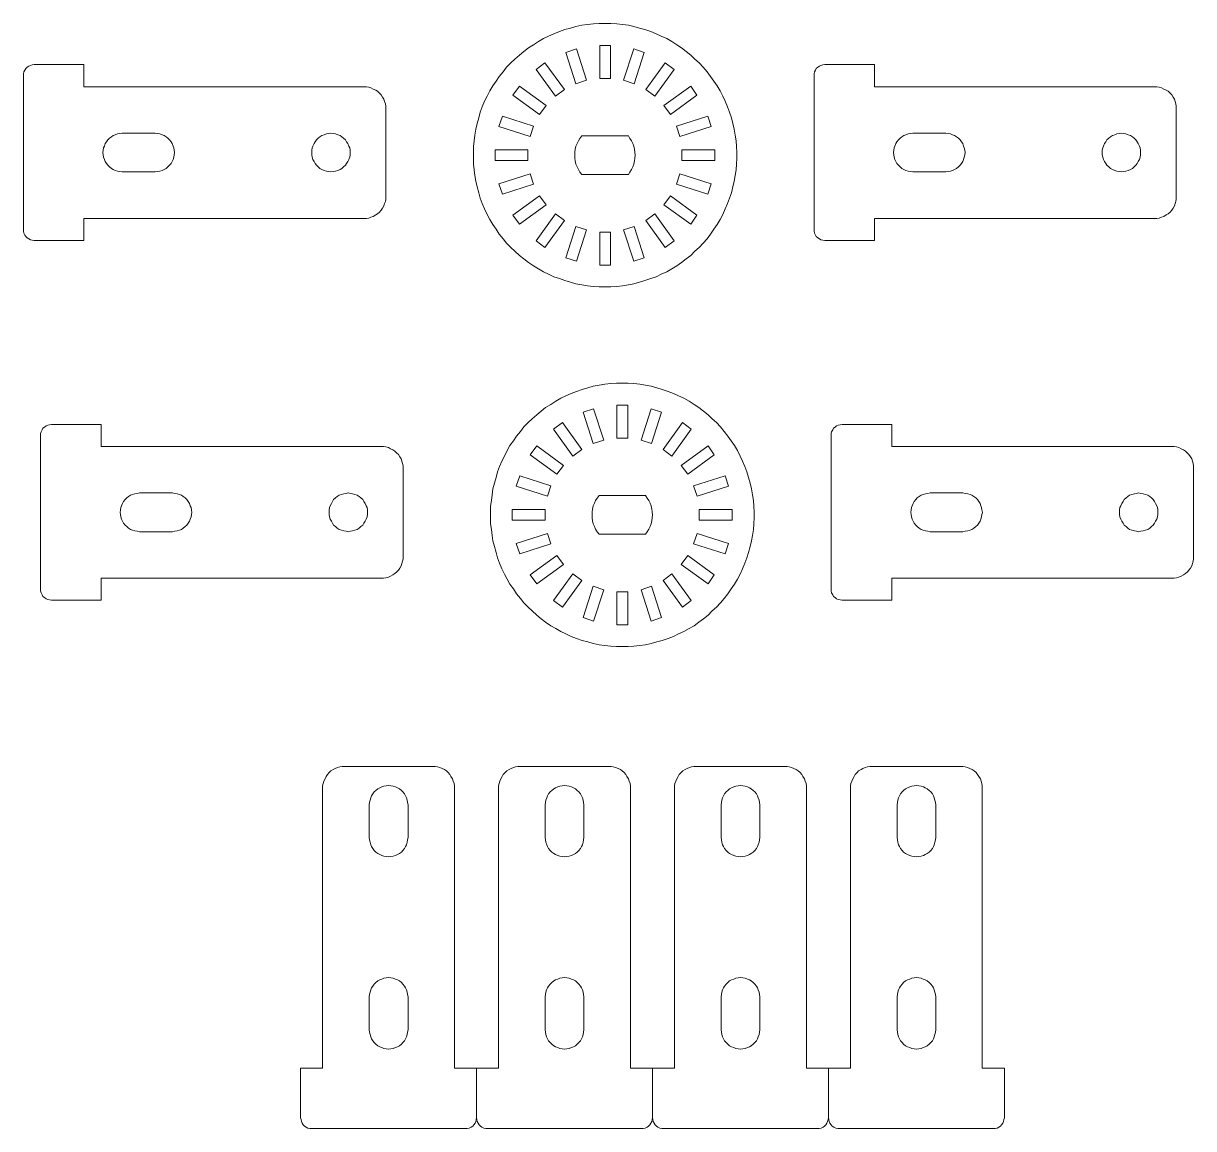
# Model space of a CAD drawing. Header units: millimetres. Extents: x 1808 to 3135, y 1219 to 1758.
# Drawn here: x 3028.7 to 3135.2, y 1559.8 to 1660.5 of the extents above; entities that cross this region are included whole.
import ezdxf

# ---------------------------------------------------------------- set-up
doc = ezdxf.new("R2010")
doc.units = ezdxf.units.MM
doc.layers.add('Layer 1', color=7, linetype='Continuous')

msp = doc.modelspace()

# ---------------------------------------------------------------- linework, layer by layer
at = {"layer": 'Layer 1', "lineweight": 0}
for points in [[(3093.57, 1649.27), (3093.53, 1649.8), (3093.46, 1650.32), (3093.36, 1650.85), (3093.25, 1651.38), (3093.11, 1651.88), (3092.93, 1652.41), (3092.76, 1652.9), (3092.55, 1653.39), (3092.33, 1653.85), (3092.09, 1654.35), (3091.81, 1654.8), (3091.52, 1655.23), (3091.21, 1655.65), (3090.89, 1656.07), (3090.54, 1656.5), (3090.18, 1656.89), (3089.79, 1657.24), (3089.41, 1657.59), (3088.98, 1657.94), (3088.56, 1658.26), (3088.14, 1658.54), (3087.68, 1658.83), (3087.22, 1659.11), (3086.73, 1659.32), (3086.27, 1659.53), (3085.77, 1659.74), (3085.24, 1659.92), (3084.75, 1660.06), (3084.22, 1660.2), (3083.73, 1660.31), (3083.2, 1660.38), (3082.67, 1660.45), (3082.14, 1660.48), (3081.61, 1660.48), (3081.08, 1660.48), (3080.55, 1660.45), (3080.02, 1660.38), (3079.49, 1660.31), (3078.96, 1660.2), (3078.47, 1660.06), (3077.94, 1659.92), (3077.45, 1659.74), (3076.95, 1659.53), (3076.46, 1659.32), (3076, 1659.11), (3075.54, 1658.83), (3075.08, 1658.54), (3074.63, 1658.26), (3074.2, 1657.94), (3073.81, 1657.59), (3073.39, 1657.24), (3073.04, 1656.89), (3072.65, 1656.5), (3072.33, 1656.07), (3071.98, 1655.65), (3071.7, 1655.23), (3071.38, 1654.8), (3071.13, 1654.35), (3070.89, 1653.85), (3070.64, 1653.39), (3070.43, 1652.9), (3070.25, 1652.41), (3070.11, 1651.88), (3069.97, 1651.38), (3069.83, 1650.85), (3069.76, 1650.32), (3069.69, 1649.8), (3069.62, 1649.27), (3069.62, 1648.74), (3069.62, 1648.21), (3069.62, 1647.68), (3069.69, 1647.15), (3069.76, 1646.62), (3069.83, 1646.13), (3069.97, 1645.6), (3070.11, 1645.07), (3070.25, 1644.57), (3070.43, 1644.08), (3070.64, 1643.59), (3070.89, 1643.09), (3071.13, 1642.63), (3071.38, 1642.18), (3071.7, 1641.75), (3071.98, 1641.29), (3072.33, 1640.87), (3072.65, 1640.48), (3073.04, 1640.09), (3073.39, 1639.74), (3073.81, 1639.35), (3074.2, 1639.04), (3074.63, 1638.72), (3075.08, 1638.4), (3075.54, 1638.15), (3076, 1637.87), (3076.46, 1637.66), (3076.95, 1637.41), (3077.45, 1637.24), (3077.94, 1637.06), (3078.47, 1636.92), (3078.96, 1636.78), (3079.49, 1636.67), (3080.02, 1636.6), (3080.55, 1636.53), (3081.08, 1636.5), (3081.61, 1636.5), (3082.14, 1636.5), (3082.67, 1636.53), (3083.2, 1636.6), (3083.73, 1636.67), (3084.22, 1636.78), (3084.75, 1636.92), (3085.24, 1637.06), (3085.77, 1637.24), (3086.27, 1637.41), (3086.73, 1637.66), (3087.22, 1637.87), (3087.68, 1638.15), (3088.14, 1638.4), (3088.56, 1638.72), (3088.98, 1639.04), (3089.41, 1639.35), (3089.79, 1639.74), (3090.18, 1640.09), (3090.54, 1640.48), (3090.89, 1640.87), (3091.21, 1641.29), (3091.52, 1641.75), (3091.81, 1642.18), (3092.09, 1642.63), (3092.33, 1643.09), (3092.55, 1643.59), (3092.76, 1644.08), (3092.93, 1644.57), (3093.11, 1645.07), (3093.25, 1645.6), (3093.36, 1646.13), (3093.46, 1646.62), (3093.53, 1647.15), (3093.57, 1647.68), (3093.6, 1648.21), (3093.6, 1648.74), (3093.57, 1649.27)], [(3079, 1658.16), (3079.92, 1655.3), (3078.96, 1654.98), (3078.05, 1657.84), (3079, 1658.16)], [(3081.12, 1658.47), (3082.1, 1658.47), (3082.1, 1655.47), (3081.12, 1655.47), (3081.12, 1658.47)], [(3084.26, 1654.98), (3083.3, 1655.3), (3084.22, 1658.16), (3085.17, 1657.84), (3084.26, 1654.98)], [(3061.61, 1653.17), (3061.54, 1653.38), (3061.47, 1653.59), (3061.36, 1653.77), (3061.22, 1653.98), (3061.08, 1654.12), (3060.9, 1654.3), (3060.73, 1654.4), (3060.51, 1654.51), (3060.3, 1654.62), (3060.09, 1654.69), (3059.88, 1654.72), (3059.67, 1654.72), (3034.16, 1654.72), (3034.16, 1656.73), (3029.65, 1656.73), (3029.47, 1656.7), (3029.29, 1656.66), (3029.15, 1656.59), (3029.01, 1656.49), (3028.87, 1656.38), (3028.8, 1656.24), (3028.69, 1656.06), (3028.66, 1655.89), (3028.66, 1655.71), (3028.66, 1641.7), (3028.66, 1641.56), (3028.69, 1641.39), (3028.8, 1641.21), (3028.87, 1641.07), (3029.01, 1640.96), (3029.15, 1640.86), (3029.29, 1640.79), (3029.47, 1640.75), (3029.65, 1640.72), (3034.16, 1640.72), (3034.16, 1642.73), (3059.67, 1642.73), (3059.88, 1642.73), (3060.09, 1642.76), (3060.3, 1642.83), (3060.51, 1642.9), (3060.73, 1643.05), (3060.9, 1643.15), (3061.08, 1643.29), (3061.22, 1643.47), (3061.36, 1643.65), (3061.47, 1643.86), (3061.54, 1644.07), (3061.61, 1644.28), (3061.64, 1644.49), (3061.64, 1644.74), (3061.64, 1652.71), (3061.64, 1652.96), (3061.61, 1653.17)], [(3077.09, 1653.85), (3075.33, 1656.29), (3076.14, 1656.89), (3077.91, 1654.45), (3077.09, 1653.85)], [(3087.08, 1656.89), (3087.89, 1656.29), (3086.13, 1653.85), (3085.31, 1654.45), (3087.08, 1656.89)], [(3133.57, 1653.17), (3133.5, 1653.38), (3133.43, 1653.59), (3133.33, 1653.77), (3133.19, 1653.98), (3133.05, 1654.12), (3132.87, 1654.3), (3132.69, 1654.4), (3132.48, 1654.51), (3132.27, 1654.62), (3132.06, 1654.69), (3131.85, 1654.72), (3131.63, 1654.72), (3106.13, 1654.72), (3106.13, 1656.73), (3101.61, 1656.73), (3101.44, 1656.7), (3101.26, 1656.66), (3101.12, 1656.59), (3100.98, 1656.49), (3100.84, 1656.38), (3100.77, 1656.24), (3100.66, 1656.06), (3100.63, 1655.89), (3100.63, 1655.71), (3100.63, 1641.7), (3100.63, 1641.56), (3100.66, 1641.39), (3100.77, 1641.21), (3100.84, 1641.07), (3100.98, 1640.96), (3101.12, 1640.86), (3101.26, 1640.79), (3101.44, 1640.75), (3101.61, 1640.72), (3106.13, 1640.72), (3106.13, 1642.73), (3131.63, 1642.73), (3131.85, 1642.73), (3132.06, 1642.76), (3132.27, 1642.83), (3132.48, 1642.9), (3132.69, 1643.05), (3132.87, 1643.15), (3133.05, 1643.29), (3133.19, 1643.47), (3133.33, 1643.65), (3133.43, 1643.86), (3133.5, 1644.07), (3133.57, 1644.28), (3133.61, 1644.49), (3133.61, 1644.74), (3133.61, 1652.71), (3133.61, 1652.96), (3133.57, 1653.17)], [(3073.81, 1654.77), (3076.25, 1653.01), (3075.65, 1652.19), (3073.21, 1653.96), (3073.81, 1654.77)], [(3089.41, 1654.77), (3089.97, 1653.96), (3087.57, 1652.19), (3086.97, 1653.01), (3089.41, 1654.77)], [(3072.26, 1652.05), (3075.08, 1651.14), (3074.8, 1650.18), (3071.94, 1651.1), (3072.26, 1652.05)], [(3090.96, 1652.05), (3091.28, 1651.1), (3088.42, 1650.18), (3088.1, 1651.14), (3090.96, 1652.05)], [(3042.38, 1648.51), (3042.35, 1648.3), (3042.28, 1648.09), (3042.21, 1647.91), (3042.1, 1647.74), (3041.96, 1647.56), (3041.82, 1647.42), (3041.64, 1647.28), (3041.46, 1647.17), (3041.29, 1647.1), (3041.08, 1647.03), (3040.86, 1647), (3040.65, 1646.96), (3037.65, 1646.96), (3037.44, 1647), (3037.23, 1647.03), (3037.02, 1647.1), (3036.84, 1647.17), (3036.67, 1647.28), (3036.49, 1647.42), (3036.35, 1647.56), (3036.21, 1647.74), (3036.1, 1647.91), (3036.03, 1648.09), (3035.96, 1648.3), (3035.93, 1648.51), (3035.89, 1648.73), (3035.93, 1648.94), (3035.96, 1649.15), (3036.03, 1649.32), (3036.1, 1649.54), (3036.21, 1649.71), (3036.35, 1649.89), (3036.49, 1650.03), (3036.67, 1650.17), (3036.84, 1650.28), (3037.02, 1650.35), (3037.23, 1650.42), (3037.44, 1650.45), (3037.65, 1650.49), (3040.65, 1650.49), (3040.86, 1650.45), (3041.08, 1650.42), (3041.29, 1650.35), (3041.46, 1650.28), (3041.64, 1650.17), (3041.82, 1650.03), (3041.96, 1649.89), (3042.1, 1649.71), (3042.21, 1649.54), (3042.28, 1649.32), (3042.35, 1649.15), (3042.38, 1648.94), (3042.42, 1648.73), (3042.38, 1648.51)], [(3058.4, 1648.73), (3058.4, 1648.51), (3058.36, 1648.3), (3058.29, 1648.09), (3058.19, 1647.91), (3058.08, 1647.74), (3057.97, 1647.56), (3057.8, 1647.42), (3057.66, 1647.28), (3057.48, 1647.17), (3057.27, 1647.1), (3057.06, 1647.03), (3056.85, 1647), (3056.63, 1646.96), (3056.46, 1647), (3056.25, 1647.03), (3056.03, 1647.1), (3055.82, 1647.17), (3055.65, 1647.28), (3055.5, 1647.42), (3055.33, 1647.56), (3055.22, 1647.74), (3055.12, 1647.91), (3055.01, 1648.09), (3054.94, 1648.3), (3054.91, 1648.51), (3054.91, 1648.73), (3054.91, 1648.94), (3054.94, 1649.15), (3055.01, 1649.32), (3055.12, 1649.54), (3055.22, 1649.71), (3055.33, 1649.89), (3055.5, 1650.03), (3055.65, 1650.17), (3055.82, 1650.28), (3056.03, 1650.35), (3056.25, 1650.42), (3056.46, 1650.45), (3056.63, 1650.49), (3056.85, 1650.45), (3057.06, 1650.42), (3057.27, 1650.35), (3057.48, 1650.28), (3057.66, 1650.17), (3057.8, 1650.03), (3057.97, 1649.89), (3058.08, 1649.71), (3058.19, 1649.54), (3058.29, 1649.32), (3058.36, 1649.15), (3058.4, 1648.94), (3058.4, 1648.73)], [(3079.49, 1646.73), (3079.32, 1646.94), (3079.18, 1647.18), (3079.07, 1647.43), (3078.96, 1647.68), (3078.89, 1647.96), (3078.86, 1648.21), (3078.86, 1648.49), (3078.86, 1648.77), (3078.89, 1649.02), (3078.96, 1649.3), (3079.07, 1649.55), (3079.18, 1649.8), (3079.32, 1650.01), (3079.49, 1650.25), (3083.73, 1650.25), (3083.87, 1650.01), (3084.01, 1649.8), (3084.15, 1649.55), (3084.22, 1649.3), (3084.29, 1649.02), (3084.33, 1648.77), (3084.36, 1648.49), (3084.33, 1648.21), (3084.29, 1647.96), (3084.22, 1647.68), (3084.15, 1647.43), (3084.01, 1647.18), (3083.87, 1646.94), (3083.73, 1646.73), (3079.49, 1646.73)], [(3114.35, 1648.51), (3114.31, 1648.3), (3114.24, 1648.09), (3114.17, 1647.91), (3114.07, 1647.74), (3113.92, 1647.56), (3113.78, 1647.42), (3113.61, 1647.28), (3113.43, 1647.17), (3113.25, 1647.1), (3113.04, 1647.03), (3112.83, 1647), (3112.62, 1646.96), (3109.62, 1646.96), (3109.41, 1647), (3109.2, 1647.03), (3108.99, 1647.1), (3108.81, 1647.17), (3108.63, 1647.28), (3108.46, 1647.42), (3108.32, 1647.56), (3108.17, 1647.74), (3108.07, 1647.91), (3108, 1648.09), (3107.93, 1648.3), (3107.89, 1648.51), (3107.86, 1648.73), (3107.89, 1648.94), (3107.93, 1649.15), (3108, 1649.32), (3108.07, 1649.54), (3108.17, 1649.71), (3108.32, 1649.89), (3108.46, 1650.03), (3108.63, 1650.17), (3108.81, 1650.28), (3108.99, 1650.35), (3109.2, 1650.42), (3109.41, 1650.45), (3109.62, 1650.49), (3112.62, 1650.49), (3112.83, 1650.45), (3113.04, 1650.42), (3113.25, 1650.35), (3113.43, 1650.28), (3113.61, 1650.17), (3113.78, 1650.03), (3113.92, 1649.89), (3114.07, 1649.71), (3114.17, 1649.54), (3114.24, 1649.32), (3114.31, 1649.15), (3114.35, 1648.94), (3114.38, 1648.73), (3114.35, 1648.51)], [(3130.36, 1648.73), (3130.36, 1648.51), (3130.33, 1648.3), (3130.26, 1648.09), (3130.15, 1647.91), (3130.05, 1647.74), (3129.94, 1647.56), (3129.76, 1647.42), (3129.62, 1647.28), (3129.45, 1647.17), (3129.24, 1647.1), (3129.02, 1647.03), (3128.81, 1647), (3128.6, 1646.96), (3128.42, 1647), (3128.21, 1647.03), (3128, 1647.1), (3127.79, 1647.17), (3127.61, 1647.28), (3127.47, 1647.42), (3127.3, 1647.56), (3127.19, 1647.74), (3127.08, 1647.91), (3126.98, 1648.09), (3126.91, 1648.3), (3126.87, 1648.51), (3126.87, 1648.73), (3126.87, 1648.94), (3126.91, 1649.15), (3126.98, 1649.32), (3127.08, 1649.54), (3127.19, 1649.71), (3127.3, 1649.89), (3127.47, 1650.03), (3127.61, 1650.17), (3127.79, 1650.28), (3128, 1650.35), (3128.21, 1650.42), (3128.42, 1650.45), (3128.6, 1650.49), (3128.81, 1650.45), (3129.02, 1650.42), (3129.24, 1650.35), (3129.45, 1650.28), (3129.62, 1650.17), (3129.76, 1650.03), (3129.94, 1649.89), (3130.05, 1649.71), (3130.15, 1649.54), (3130.26, 1649.32), (3130.33, 1649.15), (3130.36, 1648.94), (3130.36, 1648.73)], [(3071.59, 1648), (3071.59, 1648.98), (3074.59, 1648.98), (3074.59, 1648), (3071.59, 1648)], [(3091.59, 1648), (3088.6, 1648), (3088.6, 1648.98), (3091.59, 1648.98), (3091.59, 1648)], [(3072.26, 1644.93), (3071.94, 1645.88), (3074.8, 1646.8), (3075.08, 1645.84), (3072.26, 1644.93)], [(3090.96, 1644.93), (3088.1, 1645.84), (3088.42, 1646.8), (3091.28, 1645.88), (3090.96, 1644.93)], [(3073.81, 1642.21), (3073.21, 1643.02), (3075.65, 1644.79), (3076.25, 1643.97), (3073.81, 1642.21)], [(3089.41, 1642.21), (3086.97, 1643.97), (3087.57, 1644.79), (3089.97, 1643.02), (3089.41, 1642.21)], [(3076.14, 1640.09), (3075.33, 1640.69), (3077.09, 1643.13), (3077.91, 1642.53), (3076.14, 1640.09)], [(3087.08, 1640.09), (3085.31, 1642.53), (3086.13, 1643.13), (3087.89, 1640.69), (3087.08, 1640.09)], [(3079, 1638.82), (3078.05, 1639.14), (3078.96, 1642), (3079.92, 1641.68), (3079, 1638.82)], [(3084.22, 1638.82), (3083.3, 1641.68), (3084.26, 1642), (3085.17, 1639.14), (3084.22, 1638.82)], [(3082.1, 1638.47), (3081.12, 1638.47), (3081.12, 1641.47), (3082.1, 1641.47), (3082.1, 1638.47)], [(3095.14, 1616.51), (3095.11, 1617.03), (3095.04, 1617.56), (3094.93, 1618.09), (3094.83, 1618.62), (3094.68, 1619.12), (3094.51, 1619.64), (3094.33, 1620.14), (3094.12, 1620.63), (3093.91, 1621.09), (3093.66, 1621.59), (3093.38, 1622.04), (3093.1, 1622.47), (3092.78, 1622.89), (3092.46, 1623.31), (3092.11, 1623.74), (3091.76, 1624.13), (3091.37, 1624.48), (3090.98, 1624.83), (3090.56, 1625.18), (3090.13, 1625.5), (3089.71, 1625.78), (3089.25, 1626.07), (3088.79, 1626.35), (3088.3, 1626.56), (3087.84, 1626.77), (3087.35, 1626.98), (3086.82, 1627.16), (3086.32, 1627.3), (3085.79, 1627.44), (3085.3, 1627.55), (3084.77, 1627.62), (3084.24, 1627.69), (3083.71, 1627.72), (3083.18, 1627.72), (3082.65, 1627.72), (3082.13, 1627.69), (3081.6, 1627.62), (3081.07, 1627.55), (3080.54, 1627.44), (3080.04, 1627.3), (3079.51, 1627.16), (3079.02, 1626.98), (3078.53, 1626.77), (3078.03, 1626.56), (3077.57, 1626.35), (3077.12, 1626.07), (3076.66, 1625.78), (3076.2, 1625.5), (3075.78, 1625.18), (3075.39, 1624.83), (3074.96, 1624.48), (3074.61, 1624.13), (3074.22, 1623.74), (3073.91, 1623.31), (3073.55, 1622.89), (3073.27, 1622.47), (3072.95, 1622.04), (3072.71, 1621.59), (3072.46, 1621.09), (3072.21, 1620.63), (3072, 1620.14), (3071.82, 1619.64), (3071.68, 1619.12), (3071.54, 1618.62), (3071.4, 1618.09), (3071.33, 1617.56), (3071.26, 1617.03), (3071.19, 1616.51), (3071.19, 1615.98), (3071.19, 1615.45), (3071.19, 1614.92), (3071.26, 1614.39), (3071.33, 1613.86), (3071.4, 1613.37), (3071.54, 1612.84), (3071.68, 1612.31), (3071.82, 1611.81), (3072, 1611.32), (3072.21, 1610.83), (3072.46, 1610.33), (3072.71, 1609.87), (3072.95, 1609.41), (3073.27, 1608.99), (3073.55, 1608.53), (3073.91, 1608.11), (3074.22, 1607.72), (3074.61, 1607.33), (3074.96, 1606.98), (3075.39, 1606.59), (3075.78, 1606.27), (3076.2, 1605.96), (3076.66, 1605.64), (3077.12, 1605.39), (3077.57, 1605.11), (3078.03, 1604.9), (3078.53, 1604.65), (3079.02, 1604.48), (3079.51, 1604.3), (3080.04, 1604.16), (3080.54, 1604.02), (3081.07, 1603.91), (3081.6, 1603.84), (3082.13, 1603.77), (3082.65, 1603.73), (3083.18, 1603.73), (3083.71, 1603.73), (3084.24, 1603.77), (3084.77, 1603.84), (3085.3, 1603.91), (3085.79, 1604.02), (3086.32, 1604.16), (3086.82, 1604.3), (3087.35, 1604.48), (3087.84, 1604.65), (3088.3, 1604.9), (3088.79, 1605.11), (3089.25, 1605.39), (3089.71, 1605.64), (3090.13, 1605.96), (3090.56, 1606.27), (3090.98, 1606.59), (3091.37, 1606.98), (3091.76, 1607.33), (3092.11, 1607.72), (3092.46, 1608.11), (3092.78, 1608.53), (3093.1, 1608.99), (3093.38, 1609.41), (3093.66, 1609.87), (3093.91, 1610.33), (3094.12, 1610.83), (3094.33, 1611.32), (3094.51, 1611.81), (3094.68, 1612.31), (3094.83, 1612.84), (3094.93, 1613.37), (3095.04, 1613.86), (3095.11, 1614.39), (3095.14, 1614.92), (3095.18, 1615.45), (3095.18, 1615.98), (3095.14, 1616.51)], [(3082.69, 1625.71), (3083.68, 1625.71), (3083.68, 1622.71), (3082.69, 1622.71), (3082.69, 1625.71)], [(3080.57, 1625.4), (3081.49, 1622.54), (3080.54, 1622.22), (3079.62, 1625.08), (3080.57, 1625.4)], [(3085.83, 1622.22), (3084.88, 1622.54), (3085.79, 1625.4), (3086.75, 1625.08), (3085.83, 1622.22)], [(3063.18, 1620.41), (3063.11, 1620.62), (3063.04, 1620.83), (3062.93, 1621.01), (3062.79, 1621.22), (3062.65, 1621.36), (3062.48, 1621.54), (3062.3, 1621.64), (3062.09, 1621.75), (3061.88, 1621.86), (3061.66, 1621.93), (3061.45, 1621.96), (3061.24, 1621.96), (3035.74, 1621.96), (3035.74, 1623.97), (3031.22, 1623.97), (3031.04, 1623.94), (3030.87, 1623.9), (3030.73, 1623.83), (3030.58, 1623.73), (3030.44, 1623.62), (3030.37, 1623.48), (3030.27, 1623.3), (3030.23, 1623.13), (3030.23, 1622.95), (3030.23, 1608.94), (3030.23, 1608.8), (3030.27, 1608.63), (3030.37, 1608.45), (3030.44, 1608.31), (3030.58, 1608.2), (3030.73, 1608.1), (3030.87, 1608.03), (3031.04, 1607.99), (3031.22, 1607.96), (3035.74, 1607.96), (3035.74, 1609.97), (3061.24, 1609.97), (3061.45, 1609.97), (3061.66, 1610), (3061.88, 1610.07), (3062.09, 1610.14), (3062.3, 1610.28), (3062.48, 1610.39), (3062.65, 1610.53), (3062.79, 1610.71), (3062.93, 1610.88), (3063.04, 1611.1), (3063.11, 1611.31), (3063.18, 1611.52), (3063.22, 1611.73), (3063.22, 1611.98), (3063.22, 1619.95), (3063.22, 1620.2), (3063.18, 1620.41)], [(3078.67, 1621.09), (3076.9, 1623.53), (3077.72, 1624.13), (3079.48, 1621.69), (3078.67, 1621.09)], [(3088.65, 1624.13), (3089.46, 1623.53), (3087.7, 1621.09), (3086.89, 1621.69), (3088.65, 1624.13)], [(3135.15, 1620.41), (3135.08, 1620.62), (3135.01, 1620.83), (3134.9, 1621.01), (3134.76, 1621.22), (3134.62, 1621.36), (3134.44, 1621.54), (3134.27, 1621.64), (3134.05, 1621.75), (3133.84, 1621.86), (3133.63, 1621.93), (3133.42, 1621.96), (3133.21, 1621.96), (3107.7, 1621.96), (3107.7, 1623.97), (3103.19, 1623.97), (3103.01, 1623.94), (3102.83, 1623.9), (3102.69, 1623.83), (3102.55, 1623.73), (3102.41, 1623.62), (3102.34, 1623.48), (3102.23, 1623.3), (3102.2, 1623.13), (3102.2, 1622.95), (3102.2, 1608.94), (3102.2, 1608.8), (3102.23, 1608.63), (3102.34, 1608.45), (3102.41, 1608.31), (3102.55, 1608.2), (3102.69, 1608.1), (3102.83, 1608.03), (3103.01, 1607.99), (3103.19, 1607.96), (3107.7, 1607.96), (3107.7, 1609.97), (3133.21, 1609.97), (3133.42, 1609.97), (3133.63, 1610), (3133.84, 1610.07), (3134.05, 1610.14), (3134.27, 1610.28), (3134.44, 1610.39), (3134.62, 1610.53), (3134.76, 1610.71), (3134.9, 1610.88), (3135.01, 1611.1), (3135.08, 1611.31), (3135.15, 1611.52), (3135.18, 1611.73), (3135.18, 1611.98), (3135.18, 1619.95), (3135.18, 1620.2), (3135.15, 1620.41)], [(3075.39, 1622.01), (3077.82, 1620.24), (3077.22, 1619.43), (3074.79, 1621.2), (3075.39, 1622.01)], [(3090.98, 1622.01), (3091.54, 1621.2), (3089.15, 1619.43), (3088.55, 1620.24), (3090.98, 1622.01)], [(3073.84, 1619.29), (3076.66, 1618.37), (3076.38, 1617.42), (3073.52, 1618.34), (3073.84, 1619.29)], [(3092.53, 1619.29), (3092.85, 1618.34), (3089.99, 1617.42), (3089.67, 1618.37), (3092.53, 1619.29)], [(3043.95, 1615.75), (3043.92, 1615.54), (3043.85, 1615.33), (3043.78, 1615.15), (3043.67, 1614.98), (3043.53, 1614.8), (3043.39, 1614.66), (3043.21, 1614.52), (3043.04, 1614.41), (3042.86, 1614.34), (3042.65, 1614.27), (3042.44, 1614.24), (3042.23, 1614.2), (3039.23, 1614.2), (3039.02, 1614.24), (3038.8, 1614.27), (3038.59, 1614.34), (3038.42, 1614.41), (3038.24, 1614.52), (3038.06, 1614.66), (3037.92, 1614.8), (3037.78, 1614.98), (3037.68, 1615.15), (3037.6, 1615.33), (3037.53, 1615.54), (3037.5, 1615.75), (3037.46, 1615.96), (3037.5, 1616.18), (3037.53, 1616.39), (3037.6, 1616.56), (3037.68, 1616.78), (3037.78, 1616.95), (3037.92, 1617.13), (3038.06, 1617.27), (3038.24, 1617.41), (3038.42, 1617.52), (3038.59, 1617.59), (3038.8, 1617.66), (3039.02, 1617.69), (3039.23, 1617.73), (3042.23, 1617.73), (3042.44, 1617.69), (3042.65, 1617.66), (3042.86, 1617.59), (3043.04, 1617.52), (3043.21, 1617.41), (3043.39, 1617.27), (3043.53, 1617.13), (3043.67, 1616.95), (3043.78, 1616.78), (3043.85, 1616.56), (3043.92, 1616.39), (3043.95, 1616.18), (3043.99, 1615.96), (3043.95, 1615.75)], [(3059.97, 1615.96), (3059.97, 1615.75), (3059.94, 1615.54), (3059.87, 1615.33), (3059.76, 1615.15), (3059.65, 1614.98), (3059.55, 1614.8), (3059.37, 1614.66), (3059.23, 1614.52), (3059.05, 1614.41), (3058.84, 1614.34), (3058.63, 1614.27), (3058.42, 1614.24), (3058.21, 1614.2), (3058.03, 1614.24), (3057.82, 1614.27), (3057.61, 1614.34), (3057.4, 1614.41), (3057.22, 1614.52), (3057.08, 1614.66), (3056.9, 1614.8), (3056.8, 1614.98), (3056.69, 1615.15), (3056.58, 1615.33), (3056.51, 1615.54), (3056.48, 1615.75), (3056.48, 1615.96), (3056.48, 1616.18), (3056.51, 1616.39), (3056.58, 1616.56), (3056.69, 1616.78), (3056.8, 1616.95), (3056.9, 1617.13), (3057.08, 1617.27), (3057.22, 1617.41), (3057.4, 1617.52), (3057.61, 1617.59), (3057.82, 1617.66), (3058.03, 1617.69), (3058.21, 1617.73), (3058.42, 1617.69), (3058.63, 1617.66), (3058.84, 1617.59), (3059.05, 1617.52), (3059.23, 1617.41), (3059.37, 1617.27), (3059.55, 1617.13), (3059.65, 1616.95), (3059.76, 1616.78), (3059.87, 1616.56), (3059.94, 1616.39), (3059.97, 1616.18), (3059.97, 1615.96)], [(3081.07, 1613.97), (3080.89, 1614.18), (3080.75, 1614.42), (3080.64, 1614.67), (3080.54, 1614.92), (3080.47, 1615.2), (3080.43, 1615.45), (3080.43, 1615.73), (3080.43, 1616.01), (3080.47, 1616.26), (3080.54, 1616.54), (3080.64, 1616.79), (3080.75, 1617.03), (3080.89, 1617.25), (3081.07, 1617.49), (3085.3, 1617.49), (3085.44, 1617.25), (3085.58, 1617.03), (3085.72, 1616.79), (3085.79, 1616.54), (3085.86, 1616.26), (3085.9, 1616.01), (3085.94, 1615.73), (3085.9, 1615.45), (3085.86, 1615.2), (3085.79, 1614.92), (3085.72, 1614.67), (3085.58, 1614.42), (3085.44, 1614.18), (3085.3, 1613.97), (3081.07, 1613.97)], [(3115.92, 1615.75), (3115.89, 1615.54), (3115.82, 1615.33), (3115.75, 1615.15), (3115.64, 1614.98), (3115.5, 1614.8), (3115.36, 1614.66), (3115.18, 1614.52), (3115, 1614.41), (3114.83, 1614.34), (3114.62, 1614.27), (3114.4, 1614.24), (3114.19, 1614.2), (3111.19, 1614.2), (3110.98, 1614.24), (3110.77, 1614.27), (3110.56, 1614.34), (3110.38, 1614.41), (3110.21, 1614.52), (3110.03, 1614.66), (3109.89, 1614.8), (3109.75, 1614.98), (3109.64, 1615.15), (3109.57, 1615.33), (3109.5, 1615.54), (3109.47, 1615.75), (3109.43, 1615.96), (3109.47, 1616.18), (3109.5, 1616.39), (3109.57, 1616.56), (3109.64, 1616.78), (3109.75, 1616.95), (3109.89, 1617.13), (3110.03, 1617.27), (3110.21, 1617.41), (3110.38, 1617.52), (3110.56, 1617.59), (3110.77, 1617.66), (3110.98, 1617.69), (3111.19, 1617.73), (3114.19, 1617.73), (3114.4, 1617.69), (3114.62, 1617.66), (3114.83, 1617.59), (3115, 1617.52), (3115.18, 1617.41), (3115.36, 1617.27), (3115.5, 1617.13), (3115.64, 1616.95), (3115.75, 1616.78), (3115.82, 1616.56), (3115.89, 1616.39), (3115.92, 1616.18), (3115.96, 1615.96), (3115.92, 1615.75)], [(3131.94, 1615.96), (3131.94, 1615.75), (3131.9, 1615.54), (3131.83, 1615.33), (3131.73, 1615.15), (3131.62, 1614.98), (3131.51, 1614.8), (3131.34, 1614.66), (3131.2, 1614.52), (3131.02, 1614.41), (3130.81, 1614.34), (3130.6, 1614.27), (3130.39, 1614.24), (3130.17, 1614.2), (3130, 1614.24), (3129.79, 1614.27), (3129.57, 1614.34), (3129.36, 1614.41), (3129.19, 1614.52), (3129.04, 1614.66), (3128.87, 1614.8), (3128.76, 1614.98), (3128.66, 1615.15), (3128.55, 1615.33), (3128.48, 1615.54), (3128.45, 1615.75), (3128.45, 1615.96), (3128.45, 1616.18), (3128.48, 1616.39), (3128.55, 1616.56), (3128.66, 1616.78), (3128.76, 1616.95), (3128.87, 1617.13), (3129.04, 1617.27), (3129.19, 1617.41), (3129.36, 1617.52), (3129.57, 1617.59), (3129.79, 1617.66), (3130, 1617.69), (3130.17, 1617.73), (3130.39, 1617.69), (3130.6, 1617.66), (3130.81, 1617.59), (3131.02, 1617.52), (3131.2, 1617.41), (3131.34, 1617.27), (3131.51, 1617.13), (3131.62, 1616.95), (3131.73, 1616.78), (3131.83, 1616.56), (3131.9, 1616.39), (3131.94, 1616.18), (3131.94, 1615.96)], [(3073.16, 1615.24), (3073.16, 1616.22), (3076.16, 1616.22), (3076.16, 1615.24), (3073.16, 1615.24)], [(3093.17, 1615.24), (3090.17, 1615.24), (3090.17, 1616.22), (3093.17, 1616.22), (3093.17, 1615.24)], [(3073.84, 1612.17), (3073.52, 1613.12), (3076.38, 1614.04), (3076.66, 1613.08), (3073.84, 1612.17)], [(3092.53, 1612.17), (3089.67, 1613.08), (3089.99, 1614.04), (3092.85, 1613.12), (3092.53, 1612.17)], [(3075.39, 1609.45), (3074.79, 1610.26), (3077.22, 1612.02), (3077.82, 1611.21), (3075.39, 1609.45)], [(3090.98, 1609.45), (3088.55, 1611.21), (3089.15, 1612.02), (3091.54, 1610.26), (3090.98, 1609.45)], [(3077.72, 1607.33), (3076.9, 1607.93), (3078.67, 1610.37), (3079.48, 1609.77), (3077.72, 1607.33)], [(3088.65, 1607.33), (3086.89, 1609.77), (3087.7, 1610.37), (3089.46, 1607.93), (3088.65, 1607.33)], [(3080.57, 1606.06), (3079.62, 1606.38), (3080.54, 1609.24), (3081.49, 1608.92), (3080.57, 1606.06)], [(3083.68, 1605.71), (3082.69, 1605.71), (3082.69, 1608.71), (3083.68, 1608.71), (3083.68, 1605.71)], [(3085.79, 1606.06), (3084.88, 1608.92), (3085.83, 1609.24), (3086.75, 1606.38), (3085.79, 1606.06)], [(3057.46, 1592.79), (3057.24, 1592.72), (3057.03, 1592.65), (3056.86, 1592.55), (3056.65, 1592.41), (3056.5, 1592.27), (3056.33, 1592.09), (3056.22, 1591.91), (3056.12, 1591.7), (3056.01, 1591.49), (3055.94, 1591.28), (3055.9, 1591.07), (3055.9, 1590.85), (3055.9, 1565.35), (3053.89, 1565.35), (3053.89, 1560.83), (3053.93, 1560.66), (3053.96, 1560.48), (3054.03, 1560.34), (3054.14, 1560.2), (3054.25, 1560.06), (3054.39, 1559.99), (3054.56, 1559.88), (3054.74, 1559.85), (3054.92, 1559.85), (3068.92, 1559.85), (3069.06, 1559.85), (3069.24, 1559.88), (3069.42, 1559.99), (3069.56, 1560.06), (3069.66, 1560.2), (3069.77, 1560.34), (3069.84, 1560.48), (3069.87, 1560.66), (3069.91, 1560.83), (3069.91, 1565.35), (3067.9, 1565.35), (3067.9, 1590.85), (3067.9, 1591.07), (3067.86, 1591.28), (3067.79, 1591.49), (3067.72, 1591.7), (3067.58, 1591.91), (3067.48, 1592.09), (3067.33, 1592.27), (3067.16, 1592.41), (3066.98, 1592.55), (3066.77, 1592.65), (3066.56, 1592.72), (3066.35, 1592.79), (3066.13, 1592.83), (3065.89, 1592.83), (3057.92, 1592.83), (3057.67, 1592.83), (3057.46, 1592.79)], [(3073.47, 1592.79), (3073.26, 1592.72), (3073.05, 1592.65), (3072.87, 1592.55), (3072.66, 1592.41), (3072.52, 1592.27), (3072.34, 1592.09), (3072.24, 1591.91), (3072.13, 1591.7), (3072.03, 1591.49), (3071.96, 1591.28), (3071.92, 1591.07), (3071.92, 1590.85), (3071.92, 1565.35), (3069.91, 1565.35), (3069.91, 1560.83), (3069.94, 1560.66), (3069.98, 1560.48), (3070.05, 1560.34), (3070.16, 1560.2), (3070.26, 1560.06), (3070.4, 1559.99), (3070.58, 1559.88), (3070.76, 1559.85), (3070.93, 1559.85), (3084.94, 1559.85), (3085.08, 1559.85), (3085.26, 1559.88), (3085.43, 1559.99), (3085.57, 1560.06), (3085.68, 1560.2), (3085.78, 1560.34), (3085.86, 1560.48), (3085.89, 1560.66), (3085.93, 1560.83), (3085.93, 1565.35), (3083.91, 1565.35), (3083.91, 1590.85), (3083.91, 1591.07), (3083.88, 1591.28), (3083.81, 1591.49), (3083.74, 1591.7), (3083.6, 1591.91), (3083.49, 1592.09), (3083.35, 1592.27), (3083.17, 1592.41), (3083, 1592.55), (3082.79, 1592.65), (3082.57, 1592.72), (3082.36, 1592.79), (3082.15, 1592.83), (3081.9, 1592.83), (3073.93, 1592.83), (3073.68, 1592.83), (3073.47, 1592.79)], [(3089.49, 1592.79), (3089.28, 1592.72), (3089.07, 1592.65), (3088.89, 1592.55), (3088.68, 1592.41), (3088.54, 1592.27), (3088.36, 1592.09), (3088.25, 1591.91), (3088.15, 1591.7), (3088.04, 1591.49), (3087.97, 1591.28), (3087.94, 1591.07), (3087.94, 1590.85), (3087.94, 1565.35), (3085.93, 1565.35), (3085.93, 1560.83), (3085.96, 1560.66), (3086, 1560.48), (3086.07, 1560.34), (3086.17, 1560.2), (3086.28, 1560.06), (3086.42, 1559.99), (3086.6, 1559.88), (3086.77, 1559.85), (3086.95, 1559.85), (3100.95, 1559.85), (3101.1, 1559.85), (3101.27, 1559.88), (3101.45, 1559.99), (3101.59, 1560.06), (3101.69, 1560.2), (3101.8, 1560.34), (3101.87, 1560.48), (3101.91, 1560.66), (3101.94, 1560.83), (3101.94, 1565.35), (3099.93, 1565.35), (3099.93, 1590.85), (3099.93, 1591.07), (3099.9, 1591.28), (3099.83, 1591.49), (3099.75, 1591.7), (3099.61, 1591.91), (3099.51, 1592.09), (3099.37, 1592.27), (3099.19, 1592.41), (3099.01, 1592.55), (3098.8, 1592.65), (3098.59, 1592.72), (3098.38, 1592.79), (3098.17, 1592.83), (3097.92, 1592.83), (3089.95, 1592.83), (3089.7, 1592.83), (3089.49, 1592.79)], [(3105.5, 1592.79), (3105.29, 1592.72), (3105.08, 1592.65), (3104.91, 1592.55), (3104.69, 1592.41), (3104.55, 1592.27), (3104.38, 1592.09), (3104.27, 1591.91), (3104.16, 1591.7), (3104.06, 1591.49), (3103.99, 1591.28), (3103.95, 1591.07), (3103.95, 1590.85), (3103.95, 1565.35), (3101.94, 1565.35), (3101.94, 1560.83), (3101.98, 1560.66), (3102.01, 1560.48), (3102.08, 1560.34), (3102.19, 1560.2), (3102.29, 1560.06), (3102.44, 1559.99), (3102.61, 1559.88), (3102.79, 1559.85), (3102.96, 1559.85), (3116.97, 1559.85), (3117.11, 1559.85), (3117.29, 1559.88), (3117.46, 1559.99), (3117.61, 1560.06), (3117.71, 1560.2), (3117.82, 1560.34), (3117.89, 1560.48), (3117.92, 1560.66), (3117.96, 1560.83), (3117.96, 1565.35), (3115.95, 1565.35), (3115.95, 1590.85), (3115.95, 1591.07), (3115.91, 1591.28), (3115.84, 1591.49), (3115.77, 1591.7), (3115.63, 1591.91), (3115.52, 1592.09), (3115.38, 1592.27), (3115.21, 1592.41), (3115.03, 1592.55), (3114.82, 1592.65), (3114.61, 1592.72), (3114.39, 1592.79), (3114.18, 1592.83), (3113.94, 1592.83), (3105.96, 1592.83), (3105.72, 1592.83), (3105.5, 1592.79)], [(3062.11, 1591.07), (3062.33, 1591.03), (3062.54, 1590.96), (3062.71, 1590.89), (3062.89, 1590.78), (3063.07, 1590.64), (3063.21, 1590.5), (3063.35, 1590.33), (3063.45, 1590.15), (3063.52, 1589.97), (3063.6, 1589.76), (3063.63, 1589.55), (3063.67, 1589.34), (3063.67, 1586.34), (3063.63, 1586.13), (3063.6, 1585.92), (3063.52, 1585.7), (3063.45, 1585.53), (3063.35, 1585.35), (3063.21, 1585.17), (3063.07, 1585.03), (3062.89, 1584.89), (3062.71, 1584.79), (3062.54, 1584.72), (3062.33, 1584.65), (3062.11, 1584.61), (3061.9, 1584.58), (3061.69, 1584.61), (3061.48, 1584.65), (3061.3, 1584.72), (3061.09, 1584.79), (3060.91, 1584.89), (3060.74, 1585.03), (3060.6, 1585.17), (3060.46, 1585.35), (3060.35, 1585.53), (3060.28, 1585.7), (3060.21, 1585.92), (3060.17, 1586.13), (3060.14, 1586.34), (3060.14, 1589.34), (3060.17, 1589.55), (3060.21, 1589.76), (3060.28, 1589.97), (3060.35, 1590.15), (3060.46, 1590.33), (3060.6, 1590.5), (3060.74, 1590.64), (3060.91, 1590.78), (3061.09, 1590.89), (3061.3, 1590.96), (3061.48, 1591.03), (3061.69, 1591.07), (3061.9, 1591.1), (3062.11, 1591.07)], [(3078.13, 1591.07), (3078.34, 1591.03), (3078.55, 1590.96), (3078.73, 1590.89), (3078.91, 1590.78), (3079.08, 1590.64), (3079.22, 1590.5), (3079.36, 1590.33), (3079.47, 1590.15), (3079.54, 1589.97), (3079.61, 1589.76), (3079.65, 1589.55), (3079.68, 1589.34), (3079.68, 1586.34), (3079.65, 1586.13), (3079.61, 1585.92), (3079.54, 1585.7), (3079.47, 1585.53), (3079.36, 1585.35), (3079.22, 1585.17), (3079.08, 1585.03), (3078.91, 1584.89), (3078.73, 1584.79), (3078.55, 1584.72), (3078.34, 1584.65), (3078.13, 1584.61), (3077.92, 1584.58), (3077.71, 1584.61), (3077.49, 1584.65), (3077.32, 1584.72), (3077.11, 1584.79), (3076.93, 1584.89), (3076.75, 1585.03), (3076.61, 1585.17), (3076.47, 1585.35), (3076.37, 1585.53), (3076.3, 1585.7), (3076.22, 1585.92), (3076.19, 1586.13), (3076.15, 1586.34), (3076.15, 1589.34), (3076.19, 1589.55), (3076.22, 1589.76), (3076.3, 1589.97), (3076.37, 1590.15), (3076.47, 1590.33), (3076.61, 1590.5), (3076.75, 1590.64), (3076.93, 1590.78), (3077.11, 1590.89), (3077.32, 1590.96), (3077.49, 1591.03), (3077.71, 1591.07), (3077.92, 1591.1), (3078.13, 1591.07)], [(3094.15, 1591.07), (3094.36, 1591.03), (3094.57, 1590.96), (3094.75, 1590.89), (3094.92, 1590.78), (3095.1, 1590.64), (3095.24, 1590.5), (3095.38, 1590.33), (3095.49, 1590.15), (3095.56, 1589.97), (3095.63, 1589.76), (3095.66, 1589.55), (3095.7, 1589.34), (3095.7, 1586.34), (3095.66, 1586.13), (3095.63, 1585.92), (3095.56, 1585.7), (3095.49, 1585.53), (3095.38, 1585.35), (3095.24, 1585.17), (3095.1, 1585.03), (3094.92, 1584.89), (3094.75, 1584.79), (3094.57, 1584.72), (3094.36, 1584.65), (3094.15, 1584.61), (3093.93, 1584.58), (3093.72, 1584.61), (3093.51, 1584.65), (3093.33, 1584.72), (3093.12, 1584.79), (3092.95, 1584.89), (3092.77, 1585.03), (3092.63, 1585.17), (3092.49, 1585.35), (3092.38, 1585.53), (3092.31, 1585.7), (3092.24, 1585.92), (3092.21, 1586.13), (3092.17, 1586.34), (3092.17, 1589.34), (3092.21, 1589.55), (3092.24, 1589.76), (3092.31, 1589.97), (3092.38, 1590.15), (3092.49, 1590.33), (3092.63, 1590.5), (3092.77, 1590.64), (3092.95, 1590.78), (3093.12, 1590.89), (3093.33, 1590.96), (3093.51, 1591.03), (3093.72, 1591.07), (3093.93, 1591.1), (3094.15, 1591.07)], [(3110.16, 1591.07), (3110.37, 1591.03), (3110.59, 1590.96), (3110.76, 1590.89), (3110.94, 1590.78), (3111.11, 1590.64), (3111.26, 1590.5), (3111.4, 1590.33), (3111.5, 1590.15), (3111.57, 1589.97), (3111.64, 1589.76), (3111.68, 1589.55), (3111.71, 1589.34), (3111.71, 1586.34), (3111.68, 1586.13), (3111.64, 1585.92), (3111.57, 1585.7), (3111.5, 1585.53), (3111.4, 1585.35), (3111.26, 1585.17), (3111.11, 1585.03), (3110.94, 1584.89), (3110.76, 1584.79), (3110.59, 1584.72), (3110.37, 1584.65), (3110.16, 1584.61), (3109.95, 1584.58), (3109.74, 1584.61), (3109.53, 1584.65), (3109.35, 1584.72), (3109.14, 1584.79), (3108.96, 1584.89), (3108.79, 1585.03), (3108.64, 1585.17), (3108.5, 1585.35), (3108.4, 1585.53), (3108.33, 1585.7), (3108.26, 1585.92), (3108.22, 1586.13), (3108.19, 1586.34), (3108.19, 1589.34), (3108.22, 1589.55), (3108.26, 1589.76), (3108.33, 1589.97), (3108.4, 1590.15), (3108.5, 1590.33), (3108.64, 1590.5), (3108.79, 1590.64), (3108.96, 1590.78), (3109.14, 1590.89), (3109.35, 1590.96), (3109.53, 1591.03), (3109.74, 1591.07), (3109.95, 1591.1), (3110.16, 1591.07)], [(3062.11, 1573.57), (3062.32, 1573.53), (3062.54, 1573.46), (3062.71, 1573.39), (3062.89, 1573.29), (3063.07, 1573.15), (3063.21, 1573), (3063.35, 1572.83), (3063.45, 1572.65), (3063.52, 1572.47), (3063.59, 1572.26), (3063.63, 1572.05), (3063.67, 1571.84), (3063.67, 1568.84), (3063.63, 1568.63), (3063.59, 1568.42), (3063.52, 1568.21), (3063.45, 1568.03), (3063.35, 1567.85), (3063.21, 1567.68), (3063.07, 1567.54), (3062.89, 1567.39), (3062.71, 1567.29), (3062.54, 1567.22), (3062.32, 1567.15), (3062.11, 1567.11), (3061.9, 1567.08), (3061.69, 1567.11), (3061.48, 1567.15), (3061.3, 1567.22), (3061.09, 1567.29), (3060.91, 1567.39), (3060.74, 1567.54), (3060.6, 1567.68), (3060.46, 1567.85), (3060.35, 1568.03), (3060.28, 1568.21), (3060.21, 1568.42), (3060.17, 1568.63), (3060.14, 1568.84), (3060.14, 1571.84), (3060.17, 1572.05), (3060.21, 1572.26), (3060.28, 1572.47), (3060.35, 1572.65), (3060.46, 1572.83), (3060.6, 1573), (3060.74, 1573.15), (3060.91, 1573.29), (3061.09, 1573.39), (3061.3, 1573.46), (3061.48, 1573.53), (3061.69, 1573.57), (3061.9, 1573.6), (3062.11, 1573.57)], [(3078.13, 1573.57), (3078.34, 1573.53), (3078.55, 1573.46), (3078.73, 1573.39), (3078.91, 1573.29), (3079.08, 1573.15), (3079.22, 1573), (3079.36, 1572.83), (3079.47, 1572.65), (3079.54, 1572.47), (3079.61, 1572.26), (3079.65, 1572.05), (3079.68, 1571.84), (3079.68, 1568.84), (3079.65, 1568.63), (3079.61, 1568.42), (3079.54, 1568.21), (3079.47, 1568.03), (3079.36, 1567.85), (3079.22, 1567.68), (3079.08, 1567.54), (3078.91, 1567.39), (3078.73, 1567.29), (3078.55, 1567.22), (3078.34, 1567.15), (3078.13, 1567.11), (3077.92, 1567.08), (3077.71, 1567.11), (3077.49, 1567.15), (3077.32, 1567.22), (3077.11, 1567.29), (3076.93, 1567.39), (3076.75, 1567.54), (3076.61, 1567.68), (3076.47, 1567.85), (3076.37, 1568.03), (3076.29, 1568.21), (3076.22, 1568.42), (3076.19, 1568.63), (3076.15, 1568.84), (3076.15, 1571.84), (3076.19, 1572.05), (3076.22, 1572.26), (3076.29, 1572.47), (3076.37, 1572.65), (3076.47, 1572.83), (3076.61, 1573), (3076.75, 1573.15), (3076.93, 1573.29), (3077.11, 1573.39), (3077.32, 1573.46), (3077.49, 1573.53), (3077.71, 1573.57), (3077.92, 1573.6), (3078.13, 1573.57)], [(3094.15, 1573.57), (3094.36, 1573.53), (3094.57, 1573.46), (3094.75, 1573.39), (3094.92, 1573.29), (3095.1, 1573.15), (3095.24, 1573), (3095.38, 1572.83), (3095.49, 1572.65), (3095.56, 1572.47), (3095.63, 1572.26), (3095.66, 1572.05), (3095.7, 1571.84), (3095.7, 1568.84), (3095.66, 1568.63), (3095.63, 1568.42), (3095.56, 1568.21), (3095.49, 1568.03), (3095.38, 1567.85), (3095.24, 1567.68), (3095.1, 1567.54), (3094.92, 1567.39), (3094.75, 1567.29), (3094.57, 1567.22), (3094.36, 1567.15), (3094.15, 1567.11), (3093.93, 1567.08), (3093.72, 1567.11), (3093.51, 1567.15), (3093.33, 1567.22), (3093.12, 1567.29), (3092.95, 1567.39), (3092.77, 1567.54), (3092.63, 1567.68), (3092.49, 1567.85), (3092.38, 1568.03), (3092.31, 1568.21), (3092.24, 1568.42), (3092.21, 1568.63), (3092.17, 1568.84), (3092.17, 1571.84), (3092.21, 1572.05), (3092.24, 1572.26), (3092.31, 1572.47), (3092.38, 1572.65), (3092.49, 1572.83), (3092.63, 1573), (3092.77, 1573.15), (3092.95, 1573.29), (3093.12, 1573.39), (3093.33, 1573.46), (3093.51, 1573.53), (3093.72, 1573.57), (3093.93, 1573.6), (3094.15, 1573.57)], [(3110.16, 1573.57), (3110.37, 1573.53), (3110.58, 1573.46), (3110.76, 1573.39), (3110.94, 1573.29), (3111.11, 1573.15), (3111.26, 1573), (3111.4, 1572.83), (3111.5, 1572.65), (3111.57, 1572.47), (3111.64, 1572.26), (3111.68, 1572.05), (3111.71, 1571.84), (3111.71, 1568.84), (3111.68, 1568.63), (3111.64, 1568.42), (3111.57, 1568.21), (3111.5, 1568.03), (3111.4, 1567.85), (3111.26, 1567.68), (3111.11, 1567.54), (3110.94, 1567.39), (3110.76, 1567.29), (3110.58, 1567.22), (3110.37, 1567.15), (3110.16, 1567.11), (3109.95, 1567.08), (3109.74, 1567.11), (3109.53, 1567.15), (3109.35, 1567.22), (3109.14, 1567.29), (3108.96, 1567.39), (3108.79, 1567.54), (3108.64, 1567.68), (3108.5, 1567.85), (3108.4, 1568.03), (3108.33, 1568.21), (3108.26, 1568.42), (3108.22, 1568.63), (3108.19, 1568.84), (3108.19, 1571.84), (3108.22, 1572.05), (3108.26, 1572.26), (3108.33, 1572.47), (3108.4, 1572.65), (3108.5, 1572.83), (3108.64, 1573), (3108.79, 1573.15), (3108.96, 1573.29), (3109.14, 1573.39), (3109.35, 1573.46), (3109.53, 1573.53), (3109.74, 1573.57), (3109.95, 1573.6), (3110.16, 1573.57)]]:
    msp.add_lwpolyline(points, dxfattribs=at)

doc.saveas('drawing.dxf')
